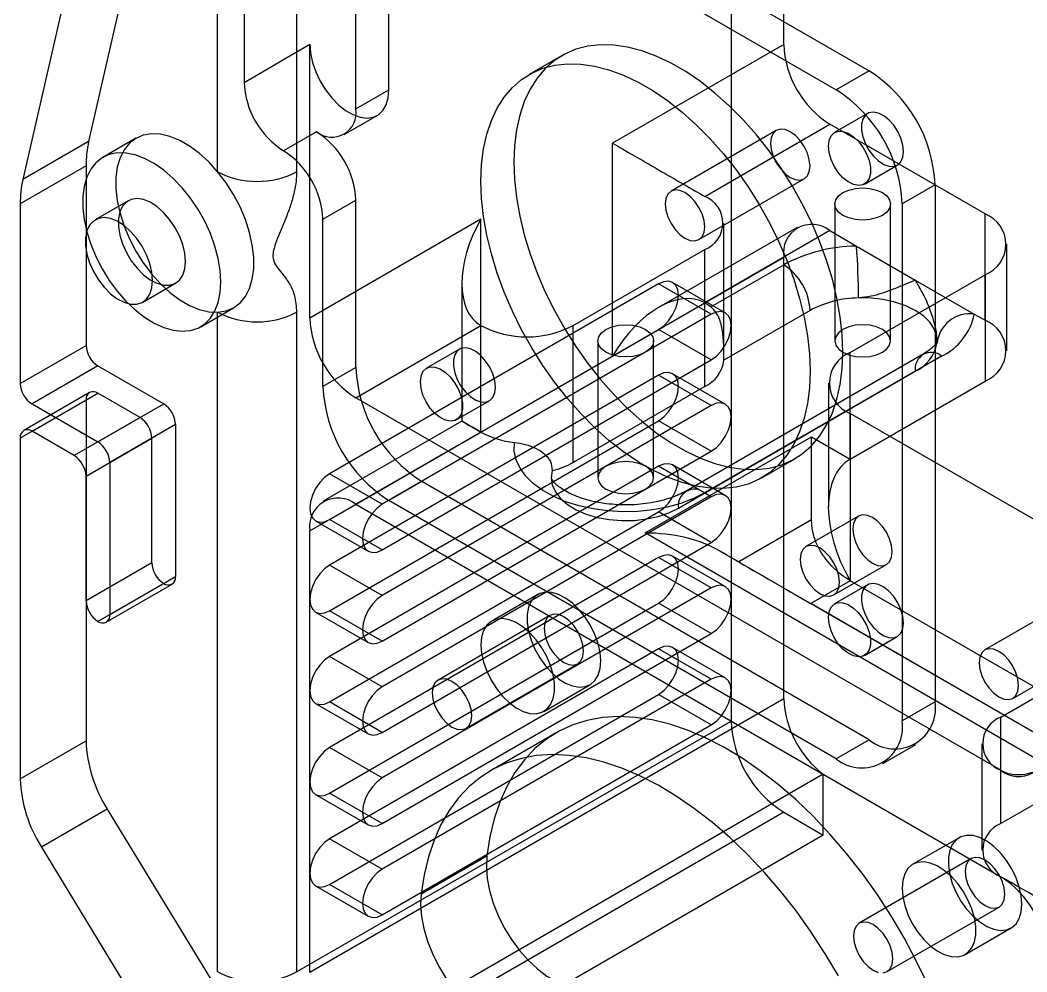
# Model space of a CAD drawing. Header units: millimetres. Extents: x -67 to 338, y -112 to 327.
# Drawn here: x -66.8 to -12.8, y -79.3 to -28.1 of the extents above; entities that cross this region are included whole.
import ezdxf

# ---------------------------------------------------------------- set-up
doc = ezdxf.new("R2010")
doc.units = ezdxf.units.MM

msp = doc.modelspace()

# ---------------------------------------------------------------- linework, layer by layer
at = {"color": 7, "linetype": 'Continuous', "lineweight": 25}
for p, q in [((-28.647, 16.283), (-28.647, -65.78)), ((-25.819, -29.443), (-25.819, 11.792)), ((-51.982, 2.812), (-51.982, -36.287)), ((-58.277, 0.027), (-66.692, -36.702)), ((-56.225, -4.405), (-63.157, -34.661)), ((-56.225, -36.287), (-56.225, -4.405)), ((-45.264, -16.988), (-21.223, -30.867)), ((-47.032, -18.008), (-22.991, -31.887)), ((-54.81, -23.317), (-54.81, -31.482)), ((-47.032, -31.89), (-47.032, -23.725)), ((-48.8, -32.911), (-48.8, -24.745)), ((-54.81, -31.482), (-51.275, -29.441)), ((-51.275, -44.139), (-51.275, -29.441)), ((-25.819, -29.443), (-35.011, -34.75)), ((-37.725, -30.045), (-39.493, -31.066)), ((-21.223, -30.867), (-22.991, -31.887)), ((-48.8, -32.911), (-47.032, -31.89)), ((-49.421, -34.284), (-47.654, -33.264)), ((-21.316, -33.156), (-23.083, -34.176)), ((-26.215, -34.064), (-31.872, -37.33)), ((-30.062, -37.608), (-23.344, -33.73)), ((-15, -38.547), (-23.344, -33.73)), ((-60.617, -34.489), (-62.385, -35.51)), ((-50.921, -34.136), (-52.689, -35.156)), ((-63.157, -34.661), (-66.692, -36.702)), ((-35.011, -46.182), (-35.011, -34.75)), ((-63.296, -35.974), (-66.831, -38.015)), ((-63.296, -35.974), (-63.296, -45.61)), ((-21.483, -36.948), (-19.716, -35.927)), ((-30.372, -39.928), (-24.715, -36.662)), ((-17.687, -36.99), (-19.455, -38.011)), ((-17.687, -36.99), (-17.687, -64.753)), ((-61.035, -37.848), (-62.803, -38.868)), ((-50.568, -38.83), (-48.8, -37.81)), ((-48.8, -46.792), (-48.8, -37.81)), ((-66.831, -38.015), (-66.831, -47.651)), ((-23.076, -38.016), (-23.076, -45.365)), ((-20.076, -45.365), (-20.076, -38.016)), ((-19.455, -38.011), (-19.455, -65.773)), ((-42.082, -38.832), (-51.275, -44.139)), ((-50.568, -47.812), (-50.568, -38.83)), ((-42.082, -50.264), (-42.082, -38.832)), ((-15, -44.262), (-15, -38.547)), ((-25.094, -39.272), (-32.536, -43.569)), ((-23.344, -39.446), (-30.062, -43.324)), ((-29.036, -46.238), (-29.036, -39.037)), ((-23.344, -39.446), (-21.91, -40.273)), ((-37.133, -44.547), (-30.062, -40.465)), ((-30.062, -47.814), (-30.062, -40.465)), ((-21.91, -40.273), (-18.748, -42.099)), ((-13.829, -45.895), (-13.829, -40.18)), ((-35.011, -46.182), (-25.819, -40.875)), ((-25.819, -64.584), (-25.819, -40.875)), ((-29.733, -43.542), (-25.819, -41.283)), ((-22.248, -45.996), (-15, -41.812)), ((-18.748, -42.099), (-15.586, -43.925)), ((-15, -41.812), (-15, -47.528)), ((-60.253, -43.285), (-58.485, -42.265)), ((-32.536, -42.304), (-50.214, -52.509)), ((-43.108, -42.282), (-43.108, -49.671)), ((-29.708, -43.937), (-32.536, -42.304)), ((-28.958, -43.862), (-31.787, -42.229)), ((-57.135, -44.603), (-55.368, -43.583)), ((-24.405, -43.732), (-29.037, -46.406)), ((-56.225, -79.25), (-56.225, -43.826)), ((-51.982, -43.826), (-51.982, -79.25)), ((-29.708, -43.937), (-47.386, -54.142)), ((-15.586, -43.925), (-15, -44.262)), ((-50.214, -54.958), (-32.536, -44.753)), ((-48.8, -48.425), (-42.082, -44.547)), ((-37.133, -51.896), (-37.133, -44.547)), ((-29.708, -46.386), (-32.536, -44.753)), ((-35.804, -45.364), (-35.804, -52.713)), ((-32.804, -52.713), (-32.804, -45.364)), ((-66.831, -47.651), (-63.296, -45.61)), ((-43.236, -45.814), (-45.004, -46.835)), ((-47.386, -56.591), (-29.708, -46.386)), ((-18.334, -46.082), (-31.062, -53.43)), ((-17.334, -46.181), (-30.062, -53.529)), ((-22.248, -51.712), (-22.248, -45.996)), ((-62.659, -46.712), (-66.195, -48.753)), ((-62.659, -46.712), (-59.124, -48.753)), ((-48.8, -46.792), (-50.568, -47.812)), ((-31.476, -54.345), (-18.748, -46.998)), ((-32.536, -47.203), (-50.214, -57.408)), ((-29.708, -48.836), (-32.536, -47.203)), ((-28.958, -48.762), (-31.787, -47.129)), ((-22.248, -51.712), (-15, -47.528)), ((-30.062, -47.814), (-37.133, -51.896)), ((-23.42, -47.629), (-23.42, -54.302)), ((-63.296, -48.549), (-66.831, -50.59)), ((-63.109, -48.137), (-66.645, -50.178)), ((-66.195, -50.223), (-62.659, -48.182)), ((-63.296, -48.549), (-63.296, -66.848)), ((-60.396, -49.488), (-62.659, -48.182)), ((-14.152, -68.427), (-48.8, -48.425)), ((-43.404, -49.606), (-41.636, -48.586)), ((-66.195, -48.753), (-62.659, -50.794)), ((-62.659, -50.794), (-59.124, -48.753)), ((-29.708, -48.836), (-47.386, -59.041)), ((-60.396, -49.488), (-63.932, -51.529)), ((-43.108, -49.671), (-50.55, -53.968)), ((-50.214, -59.858), (-32.536, -49.653)), ((-29.708, -51.285), (-32.536, -49.653)), ((-10.227, -56.202), (-22.248, -49.262)), ((-22.248, -49.262), (-22.248, -58.244)), ((-63.932, -51.529), (-66.195, -50.223)), ((-58.487, -49.855), (-62.023, -51.896)), ((-58.487, -49.855), (-58.487, -58.021)), ((-51.275, -55.57), (-42.082, -50.264)), ((-42.082, -50.263), (-48.8, -54.141)), ((-66.831, -50.59), (-66.831, -68.889)), ((-63.296, -52.631), (-59.76, -50.59)), ((-59.76, -57.286), (-59.76, -50.59)), ((-33.268, -55.683), (-24.319, -50.517)), ((-24.319, -50.517), (-22.248, -51.712)), ((-24.319, -54.978), (-24.319, -50.517)), ((-47.386, -61.491), (-29.708, -51.285)), ((-62.023, -51.896), (-62.023, -60.062)), ((-26.994, -52.717), (-25.226, -51.696)), ((-32.536, -52.102), (-50.214, -62.307)), ((-29.708, -53.735), (-32.536, -52.102)), ((-28.958, -53.661), (-31.787, -52.028)), ((-63.296, -59.327), (-63.296, -52.631)), ((-47.386, -54.142), (-50.214, -52.509)), ((-45.264, -52.916), (-47.032, -53.936)), ((-21.223, -66.794), (-45.264, -52.916)), ((-29.708, -53.735), (-47.386, -63.94)), ((-22.991, -67.815), (-47.032, -53.936)), ((-50.214, -64.757), (-32.536, -54.552)), ((-48.8, -54.141), (-14.152, -74.143)), ((-29.708, -56.185), (-32.536, -54.552)), ((-50.964, -55.033), (-48.136, -56.666)), ((-47.386, -56.591), (-50.214, -54.958)), ((-24.319, -54.978), (-28.233, -57.238)), ((-21.796, -54.781), (-24.624, -56.414)), ((-51.275, -79.279), (-51.275, -55.57)), ((-11.45, -68.279), (-33.268, -55.683)), ((-47.386, -66.39), (-29.708, -56.185)), ((-29.268, -56.64), (-11.45, -66.927)), ((-59.76, -57.286), (-63.296, -59.327)), ((-32.536, -57.001), (-50.214, -67.207)), ((-29.708, -58.634), (-32.536, -57.001)), ((-28.958, -58.56), (-31.787, -56.927)), ((-47.386, -59.041), (-50.214, -57.408)), ((-23.124, -59.012), (-20.296, -57.379)), ((-59.124, -58.388), (-62.659, -60.429)), ((-62.023, -60.062), (-58.487, -58.021)), ((-22.248, -58.244), (-24.369, -59.469)), ((-10.227, -65.183), (-22.248, -58.244)), ((-62.209, -60.474), (-58.674, -58.433)), ((-29.708, -58.634), (-47.386, -68.839)), ((-21.316, -58.468), (-23.083, -59.489)), ((-50.214, -69.656), (-32.536, -59.451)), ((-39.028, -58.983), (-41.502, -60.411)), ((-29.708, -61.084), (-32.536, -59.451)), ((-12.349, -66.408), (-24.369, -59.469)), ((-50.964, -59.932), (-48.136, -61.565)), ((-47.386, -61.491), (-50.214, -59.858)), ((-38.378, -60.109), (-44.388, -63.578)), ((-12.179, -60.333), (-15.008, -61.965)), ((-47.386, -71.289), (-29.708, -61.084)), ((-21.483, -62.26), (-19.716, -61.24)), ((-14.152, -65.57), (-7.081, -61.488)), ((-32.536, -61.901), (-50.214, -72.106)), ((-29.708, -63.534), (-32.536, -61.901)), ((-28.958, -63.459), (-31.787, -61.826)), ((-47.386, -63.94), (-50.214, -62.307)), ((-42.888, -66.176), (-36.878, -62.707)), ((-13.508, -64.564), (-10.679, -62.931)), ((-29.708, -63.534), (-47.386, -73.739)), ((-50.214, -74.555), (-32.536, -64.35)), ((-38.703, -65.261), (-36.228, -63.833)), ((-29.708, -65.983), (-32.536, -64.35)), ((-25.819, -64.584), (-51.275, -79.279)), ((-50.964, -64.831), (-48.136, -66.464)), ((-47.386, -66.39), (-50.214, -64.757)), ((-17.687, -64.753), (-19.455, -65.773)), ((-51.982, -79.25), (-28.647, -65.78)), ((-14.152, -71.286), (-14.152, -65.57)), ((-47.386, -76.188), (-29.708, -65.983)), ((-38.038, -66.41), (-41.574, -68.451)), ((-66.831, -68.889), (-63.296, -66.848)), ((-21.223, -66.794), (-22.991, -67.815)), ((-20.491, -68.063), (-18.723, -67.042)), ((-15.177, -66.999), (-15.177, -72.714)), ((-47.386, -68.839), (-50.214, -67.207)), ((-7.081, -67.204), (-14.152, -71.286)), ((-23.698, -68.637), (-49.153, -83.332)), ((-23.698, -71.903), (-23.698, -68.637)), ((-50.964, -69.73), (-48.136, -71.363)), ((-47.386, -71.289), (-50.214, -69.656)), ((-62.158, -70.505), (-65.694, -72.546)), ((-62.158, -70.505), (-56.131, -80.409)), ((-25.819, -70.679), (-49.153, -84.149)), ((-25.819, -70.679), (-23.698, -71.903)), ((-23.698, -71.903), (-49.153, -86.599)), ((-47.386, -73.739), (-50.214, -72.106)), ((-16.4, -72.045), (-18.875, -73.474)), ((-65.694, -72.546), (-58.655, -84.113)), ((-45.3, -75.064), (-41.764, -73.023)), ((-15.75, -73.171), (-21.761, -76.641)), ((-50.964, -74.63), (-48.136, -76.262)), ((-47.386, -76.188), (-50.214, -74.555)), ((-20.261, -79.239), (-14.25, -75.769)), ((-16.075, -78.324), (-13.6, -76.895))]:
    msp.add_line(p, q, dxfattribs=at)
at = {"color": 7, "linetype": 'Continuous', "lineweight": 25, "flags": 128}
for points in [[(-51.275, -29.441), (-51.239, -29.912), (-51.132, -30.409), (-50.957, -30.914), (-50.721, -31.411), (-50.432, -31.882), (-50.099, -32.312), (-49.734, -32.686), (-49.349, -32.992), (-48.958, -33.218), (-48.573, -33.357), (-48.208, -33.404), (-47.875, -33.358), (-47.586, -33.221), (-47.35, -32.996), (-47.175, -32.692), (-47.068, -32.319), (-47.032, -31.89)], [(-22.637, -45.973), (-22.673, -45.038), (-22.779, -44.069), (-22.956, -43.074), (-23.201, -42.061), (-23.512, -41.039), (-23.888, -40.016), (-24.325, -38.999), (-24.82, -37.998), (-25.368, -37.019), (-25.965, -36.072), (-26.607, -35.163), (-27.287, -34.301), (-28.002, -33.491), (-28.744, -32.74), (-29.509, -32.055), (-30.289, -31.441), (-31.079, -30.903), (-31.872, -30.445), (-32.662, -30.071), (-33.443, -29.784), (-34.207, -29.587), (-34.95, -29.48), (-35.664, -29.465), (-36.345, -29.541), (-36.987, -29.709), (-37.584, -29.967), (-38.132, -30.313), (-38.627, -30.743), (-39.064, -31.255), (-39.439, -31.845), (-39.751, -32.507), (-39.996, -33.237), (-40.173, -34.028), (-40.279, -34.874), (-40.315, -35.768), (-40.279, -36.704), (-40.173, -37.673), (-39.996, -38.667), (-39.751, -39.68), (-39.439, -40.702), (-39.064, -41.725), (-38.627, -42.742), (-38.132, -43.743), (-37.584, -44.722), (-36.987, -45.669), (-36.345, -46.578), (-35.664, -47.441), (-34.95, -48.251), (-34.207, -49.001), (-33.443, -49.686), (-32.662, -50.3), (-31.872, -50.838), (-31.079, -51.296), (-30.289, -51.67), (-29.509, -51.957), (-28.744, -52.155), (-28.002, -52.261), (-27.287, -52.277), (-26.607, -52.2), (-25.965, -52.032), (-25.368, -51.774), (-24.82, -51.429), (-24.325, -50.998), (-23.888, -50.486), (-23.512, -49.896), (-23.201, -49.234), (-22.956, -48.505), (-22.779, -47.714), (-22.673, -46.868), (-22.637, -45.973)], [(-42.082, -36.789), (-42.047, -35.894), (-41.94, -35.048), (-41.764, -34.257), (-41.519, -33.528), (-41.207, -32.865), (-40.831, -32.276), (-40.394, -31.764), (-39.9, -31.333), (-39.352, -30.988), (-38.755, -30.73), (-38.113, -30.562), (-37.432, -30.485), (-36.717, -30.5), (-35.975, -30.607), (-35.21, -30.805), (-34.43, -31.092), (-33.64, -31.466), (-32.847, -31.924), (-32.057, -32.462), (-31.277, -33.076), (-30.512, -33.761), (-29.77, -34.511), (-29.055, -35.321), (-28.374, -36.184), (-27.733, -37.093), (-27.135, -38.04), (-26.587, -39.018), (-26.093, -40.02), (-25.656, -41.036), (-25.28, -42.06), (-24.968, -43.082), (-24.723, -44.094), (-24.547, -45.089), (-24.44, -46.058), (-24.405, -46.994), (-24.44, -47.888), (-24.547, -48.734), (-24.723, -49.525), (-24.968, -50.255), (-25.28, -50.917), (-25.656, -51.506), (-26.093, -52.019), (-26.587, -52.449), (-27.135, -52.795), (-27.733, -53.052), (-28.374, -53.22), (-29.055, -53.297), (-29.77, -53.282), (-30.512, -53.175), (-31.277, -52.977), (-32.057, -52.69), (-32.847, -52.317), (-33.64, -51.859), (-34.43, -51.321), (-35.21, -50.707), (-35.975, -50.022), (-36.717, -49.271), (-37.432, -48.461), (-38.113, -47.598), (-38.755, -46.69), (-39.352, -45.742), (-39.9, -44.764), (-40.394, -43.762), (-40.831, -42.746), (-41.207, -41.722), (-41.519, -40.7), (-41.764, -39.688), (-41.94, -38.693), (-42.047, -37.724), (-42.082, -36.789)], [(-19.384, -35.195), (-19.42, -34.849), (-19.524, -34.484), (-19.691, -34.123), (-19.909, -33.788), (-20.166, -33.501), (-20.445, -33.279), (-20.728, -33.136), (-20.997, -33.081), (-21.237, -33.118), (-21.431, -33.245), (-21.568, -33.453), (-21.638, -33.73), (-21.638, -34.057), (-21.568, -34.415), (-21.431, -34.781), (-21.237, -35.132), (-20.997, -35.445), (-20.728, -35.702), (-20.445, -35.886), (-20.166, -35.986), (-19.909, -35.994), (-19.691, -35.912), (-19.524, -35.743), (-19.42, -35.499), (-19.384, -35.195)], [(-24.405, -35.975), (-24.441, -35.638), (-24.547, -35.281), (-24.715, -34.93), (-24.935, -34.609), (-25.191, -34.339), (-25.465, -34.138), (-25.74, -34.022), (-25.996, -33.996), (-26.215, -34.064), (-26.384, -34.221), (-26.49, -34.455), (-26.526, -34.751), (-26.49, -35.089), (-26.384, -35.445), (-26.215, -35.796), (-25.996, -36.118), (-25.74, -36.388), (-25.465, -36.588), (-25.191, -36.705), (-24.935, -36.73), (-24.715, -36.662), (-24.547, -36.506), (-24.441, -36.272), (-24.405, -35.975)], [(-56.225, -36.287), (-56.706, -35.757), (-57.214, -35.294), (-57.738, -34.906), (-58.266, -34.602), (-58.79, -34.389), (-59.297, -34.269), (-59.777, -34.247), (-60.222, -34.321), (-60.621, -34.491), (-60.967, -34.754), (-61.252, -35.103), (-61.471, -35.532), (-61.62, -36.032), (-61.695, -36.593), (-61.695, -37.204), (-61.62, -37.851), (-61.471, -38.523), (-61.252, -39.205), (-60.967, -39.884), (-60.621, -40.546), (-60.222, -41.177), (-59.777, -41.764), (-59.297, -42.296), (-58.79, -42.762), (-58.266, -43.153), (-57.738, -43.46), (-57.214, -43.677), (-56.706, -43.8), (-56.225, -43.826)], [(-23.415, -34.909), (-23.379, -34.604), (-23.275, -34.36), (-23.108, -34.191), (-22.89, -34.109), (-22.633, -34.118), (-22.354, -34.217), (-22.071, -34.401), (-21.802, -34.658), (-21.562, -34.972), (-21.368, -35.322), (-21.232, -35.688), (-21.161, -36.046), (-21.161, -36.374), (-21.232, -36.65), (-21.368, -36.858), (-21.562, -36.985), (-21.802, -37.022), (-22.071, -36.968), (-22.354, -36.825), (-22.633, -36.603), (-22.89, -36.315), (-23.108, -35.98), (-23.275, -35.619), (-23.379, -35.254), (-23.415, -34.909)], [(-56.048, -42.199), (-56.084, -41.582), (-56.192, -40.935), (-56.369, -40.271), (-56.612, -39.602), (-56.916, -38.943), (-57.276, -38.305), (-57.684, -37.701), (-58.133, -37.143), (-58.613, -36.642), (-59.115, -36.207), (-59.631, -35.847), (-60.148, -35.569), (-60.658, -35.378), (-61.151, -35.279), (-61.616, -35.272), (-62.046, -35.359), (-62.431, -35.537), (-62.763, -35.803), (-63.038, -36.152), (-63.249, -36.576), (-63.391, -37.069), (-63.463, -37.62), (-63.463, -38.218), (-63.391, -38.851), (-63.249, -39.509), (-63.038, -40.177), (-62.763, -40.842), (-62.431, -41.493), (-62.046, -42.115), (-61.616, -42.697), (-61.151, -43.228), (-60.658, -43.697), (-60.148, -44.096), (-59.631, -44.415), (-59.115, -44.65), (-58.613, -44.796), (-58.133, -44.849), (-57.684, -44.809), (-57.276, -44.676), (-56.916, -44.454), (-56.612, -44.146), (-56.369, -43.758), (-56.192, -43.298), (-56.084, -42.775), (-56.048, -42.199)], [(-56.225, -43.826), (-55.777, -43.755), (-55.374, -43.586), (-55.025, -43.325), (-54.737, -42.976), (-54.516, -42.546), (-54.365, -42.044), (-54.29, -41.48), (-54.29, -40.867), (-54.365, -40.216), (-54.516, -39.54), (-54.737, -38.855), (-55.025, -38.173), (-55.374, -37.508), (-55.777, -36.875), (-56.225, -36.287)], [(-30.062, -39.241), (-30.098, -38.903), (-30.204, -38.547), (-30.372, -38.196), (-30.592, -37.874), (-30.848, -37.604), (-31.122, -37.404), (-31.397, -37.287), (-31.653, -37.262), (-31.872, -37.33), (-32.041, -37.486), (-32.147, -37.72), (-32.183, -38.017), (-32.147, -38.354), (-32.041, -38.711), (-31.872, -39.062), (-31.653, -39.383), (-31.397, -39.653), (-31.122, -39.854), (-30.848, -39.97), (-30.592, -39.996), (-30.372, -39.928), (-30.204, -39.771), (-30.098, -39.537), (-30.062, -39.241)], [(-20.516, -37.404), (-20.277, -37.583), (-20.127, -37.792), (-20.076, -38.016), (-20.127, -38.24), (-20.277, -38.449), (-20.516, -38.628), (-20.826, -38.766), (-21.188, -38.852), (-21.576, -38.882), (-21.965, -38.852), (-22.326, -38.766), (-22.637, -38.628), (-22.875, -38.449), (-23.025, -38.24), (-23.076, -38.016), (-23.025, -37.792), (-22.875, -37.583), (-22.637, -37.404), (-22.326, -37.266), (-21.965, -37.18), (-21.576, -37.15), (-21.188, -37.18), (-20.826, -37.266), (-20.516, -37.404)], [(-57.957, -41.097), (-57.994, -40.657), (-58.103, -40.192), (-58.28, -39.721), (-58.518, -39.264), (-58.806, -38.84), (-59.134, -38.465), (-59.487, -38.156), (-59.851, -37.924), (-60.212, -37.78), (-60.554, -37.729), (-60.864, -37.773), (-61.128, -37.91), (-61.337, -38.136), (-61.481, -38.44), (-61.554, -38.81), (-61.554, -39.231), (-61.481, -39.687), (-61.337, -40.157), (-61.128, -40.623), (-60.864, -41.066), (-60.554, -41.467), (-60.212, -41.811), (-59.851, -42.083), (-59.487, -42.272), (-59.134, -42.37), (-58.806, -42.374), (-58.518, -42.283), (-58.28, -42.1), (-58.103, -41.834), (-57.994, -41.495), (-57.957, -41.097)], [(-59.725, -42.118), (-59.762, -41.677), (-59.871, -41.212), (-60.048, -40.742), (-60.286, -40.285), (-60.574, -39.86), (-60.902, -39.486), (-61.255, -39.176), (-61.619, -38.945), (-61.98, -38.8), (-62.322, -38.749), (-62.632, -38.793), (-62.896, -38.931), (-63.104, -39.156), (-63.248, -39.46), (-63.322, -39.831), (-63.322, -40.252), (-63.248, -40.707), (-63.104, -41.177), (-62.896, -41.643), (-62.632, -42.086), (-62.322, -42.488), (-61.98, -42.832), (-61.619, -43.104), (-61.255, -43.293), (-60.902, -43.391), (-60.574, -43.395), (-60.286, -43.303), (-60.048, -43.121), (-59.871, -42.855), (-59.762, -42.516), (-59.725, -42.118)], [(-32.536, -44.753), (-32.262, -44.553), (-32.006, -44.283), (-31.786, -43.962), (-31.618, -43.611), (-31.512, -43.254), (-31.476, -42.916), (-31.512, -42.62), (-31.618, -42.386), (-31.786, -42.229), (-32.006, -42.162), (-32.262, -42.187), (-32.536, -42.304)], [(-17.583, -45.493), (-17.602, -45.106), (-17.733, -44.725), (-17.973, -44.363), (-18.314, -44.029), (-18.748, -43.732), (-19.261, -43.482), (-19.84, -43.285), (-20.468, -43.146), (-21.127, -43.07), (-21.799, -43.059)], [(-29.708, -46.386), (-29.434, -46.186), (-29.178, -45.916), (-28.958, -45.594), (-28.789, -45.243), (-28.684, -44.887), (-28.647, -44.549), (-28.684, -44.253), (-28.789, -44.019), (-28.958, -43.862), (-29.178, -43.794), (-29.434, -43.82), (-29.708, -43.937)], [(-33.244, -44.751), (-33.005, -44.931), (-32.855, -45.14), (-32.804, -45.364), (-32.855, -45.588), (-33.005, -45.797), (-33.244, -45.976), (-33.554, -46.114), (-33.916, -46.2), (-34.304, -46.23), (-34.692, -46.2), (-35.054, -46.114), (-35.365, -45.976), (-35.603, -45.797), (-35.753, -45.588), (-35.804, -45.364), (-35.753, -45.14), (-35.603, -44.931), (-35.365, -44.751), (-35.054, -44.614), (-34.692, -44.527), (-34.304, -44.498), (-33.916, -44.527), (-33.554, -44.614), (-33.244, -44.751)], [(-22.637, -45.977), (-22.326, -46.115), (-21.965, -46.201), (-21.576, -46.231), (-21.188, -46.201), (-20.826, -46.115), (-20.516, -45.977), (-20.277, -45.798), (-20.127, -45.589), (-20.076, -45.365), (-20.127, -45.141), (-20.277, -44.932), (-20.516, -44.753), (-20.826, -44.615), (-21.188, -44.528), (-21.576, -44.499), (-21.965, -44.528), (-22.326, -44.615), (-22.637, -44.753), (-22.875, -44.932), (-23.025, -45.141), (-23.076, -45.365), (-23.025, -45.589), (-22.875, -45.798), (-22.637, -45.977)], [(-41.305, -47.853), (-41.34, -47.508), (-41.445, -47.143), (-41.611, -46.782), (-41.83, -46.447), (-42.086, -46.159), (-42.365, -45.937), (-42.648, -45.794), (-42.918, -45.74), (-43.157, -45.777), (-43.351, -45.904), (-43.488, -46.112), (-43.558, -46.388), (-43.558, -46.716), (-43.488, -47.074), (-43.351, -47.439), (-43.157, -47.79), (-42.918, -48.104), (-42.648, -48.361), (-42.365, -48.545), (-42.086, -48.644), (-41.83, -48.653), (-41.611, -48.57), (-41.445, -48.402), (-41.34, -48.157), (-41.305, -47.853)], [(-45.335, -47.567), (-45.3, -47.263), (-45.195, -47.019), (-45.028, -46.85), (-44.81, -46.767), (-44.553, -46.776), (-44.275, -46.875), (-43.992, -47.059), (-43.722, -47.316), (-43.483, -47.63), (-43.288, -47.981), (-43.152, -48.347), (-43.081, -48.705), (-43.081, -49.032), (-43.152, -49.309), (-43.288, -49.517), (-43.483, -49.643), (-43.722, -49.681), (-43.992, -49.626), (-44.275, -49.483), (-44.553, -49.261), (-44.81, -48.973), (-45.028, -48.639), (-45.195, -48.277), (-45.3, -47.913), (-45.335, -47.567)], [(-32.536, -49.653), (-32.262, -49.452), (-32.006, -49.182), (-31.786, -48.861), (-31.618, -48.51), (-31.512, -48.153), (-31.476, -47.815), (-31.512, -47.519), (-31.618, -47.285), (-31.786, -47.129), (-32.006, -47.061), (-32.262, -47.086), (-32.536, -47.203)], [(-29.708, -51.285), (-29.434, -51.085), (-29.178, -50.815), (-28.958, -50.494), (-28.789, -50.143), (-28.684, -49.786), (-28.647, -49.448), (-28.684, -49.152), (-28.789, -48.918), (-28.958, -48.762), (-29.178, -48.694), (-29.434, -48.719), (-29.708, -48.836)], [(-30.062, -53.529), (-30.672, -53.836), (-31.348, -54.094), (-32.079, -54.296), (-32.849, -54.44), (-33.647, -54.522), (-34.456, -54.542), (-35.263, -54.499), (-36.052, -54.393), (-36.809, -54.227), (-37.521, -54.003), (-38.174, -53.727), (-38.756, -53.402), (-39.258, -53.034), (-39.669, -52.631), (-39.982, -52.2), (-40.191, -51.748), (-40.294, -51.284), (-40.287, -50.816)], [(-35.365, -53.325), (-35.054, -53.463), (-34.692, -53.549), (-34.304, -53.579), (-33.916, -53.549), (-33.554, -53.463), (-33.244, -53.325), (-33.005, -53.146), (-32.855, -52.937), (-32.804, -52.713), (-32.855, -52.488), (-33.005, -52.28), (-33.244, -52.1), (-33.554, -51.963), (-33.916, -51.876), (-34.304, -51.847), (-34.692, -51.876), (-35.054, -51.963), (-35.365, -52.1), (-35.603, -52.28), (-35.753, -52.488), (-35.804, -52.713), (-35.753, -52.937), (-35.603, -53.146), (-35.365, -53.325)], [(-38.249, -52.33), (-38.304, -52.716), (-38.247, -53.103), (-38.078, -53.478), (-37.803, -53.832), (-37.429, -54.154), (-36.967, -54.436), (-36.429, -54.669), (-35.832, -54.847), (-35.192, -54.964), (-34.526, -55.018), (-33.855, -55.007), (-33.196, -54.931), (-32.568, -54.793), (-31.989, -54.596), (-31.476, -54.345)], [(-32.536, -54.552), (-32.262, -54.352), (-32.006, -54.082), (-31.786, -53.76), (-31.618, -53.409), (-31.512, -53.053), (-31.476, -52.715), (-31.512, -52.419), (-31.618, -52.184), (-31.786, -52.028), (-32.006, -51.96), (-32.262, -51.985), (-32.536, -52.102)], [(-50.214, -52.509), (-50.489, -52.709), (-50.744, -52.979), (-50.964, -53.301), (-51.133, -53.651), (-51.239, -54.008), (-51.275, -54.346), (-51.239, -54.642), (-51.133, -54.876), (-50.964, -55.033), (-50.744, -55.1), (-50.489, -55.075), (-50.214, -54.958)], [(-29.708, -56.185), (-29.434, -55.984), (-29.178, -55.714), (-28.958, -55.393), (-28.789, -55.042), (-28.684, -54.685), (-28.647, -54.348), (-28.684, -54.051), (-28.789, -53.817), (-28.958, -53.661), (-29.178, -53.593), (-29.434, -53.618), (-29.708, -53.735)], [(-47.386, -54.142), (-47.66, -54.342), (-47.916, -54.612), (-48.136, -54.933), (-48.304, -55.284), (-48.41, -55.641), (-48.446, -55.979), (-48.41, -56.275), (-48.304, -56.509), (-48.136, -56.665), (-47.916, -56.733), (-47.66, -56.708), (-47.386, -56.591)], [(-19.985, -56.692), (-20.021, -56.355), (-20.127, -55.998), (-20.296, -55.647), (-20.516, -55.326), (-20.771, -55.055), (-21.046, -54.855), (-21.321, -54.739), (-21.576, -54.713), (-21.796, -54.781), (-21.965, -54.937), (-22.071, -55.172), (-22.107, -55.468), (-22.071, -55.806), (-21.965, -56.162), (-21.796, -56.513), (-21.576, -56.835), (-21.321, -57.105), (-21.046, -57.305), (-20.771, -57.422), (-20.516, -57.447), (-20.296, -57.379), (-20.127, -57.223), (-20.021, -56.989), (-19.985, -56.692)], [(-22.814, -58.325), (-22.85, -57.987), (-22.956, -57.631), (-23.124, -57.28), (-23.344, -56.958), (-23.6, -56.688), (-23.874, -56.488), (-24.149, -56.371), (-24.405, -56.346), (-24.624, -56.414), (-24.793, -56.57), (-24.899, -56.804), (-24.935, -57.101), (-24.899, -57.438), (-24.793, -57.795), (-24.624, -58.146), (-24.405, -58.467), (-24.149, -58.737), (-23.874, -58.938), (-23.6, -59.054), (-23.344, -59.08), (-23.124, -59.012), (-22.956, -58.856), (-22.85, -58.621), (-22.814, -58.325)], [(-32.536, -59.451), (-32.262, -59.251), (-32.006, -58.981), (-31.786, -58.659), (-31.618, -58.308), (-31.512, -57.952), (-31.476, -57.614), (-31.512, -57.318), (-31.618, -57.084), (-31.786, -56.927), (-32.006, -56.859), (-32.262, -56.885), (-32.536, -57.001)], [(-50.214, -57.408), (-50.489, -57.608), (-50.744, -57.878), (-50.964, -58.2), (-51.133, -58.551), (-51.239, -58.907), (-51.275, -59.245), (-51.239, -59.541), (-51.133, -59.776), (-50.964, -59.932), (-50.744, -60), (-50.489, -59.974), (-50.214, -59.858)], [(-19.384, -60.507), (-19.42, -60.162), (-19.524, -59.797), (-19.691, -59.436), (-19.909, -59.101), (-20.166, -58.813), (-20.445, -58.591), (-20.728, -58.448), (-20.997, -58.394), (-21.237, -58.431), (-21.431, -58.558), (-21.568, -58.766), (-21.638, -59.042), (-21.638, -59.37), (-21.568, -59.728), (-21.431, -60.094), (-21.237, -60.444), (-20.997, -60.758), (-20.728, -61.015), (-20.445, -61.199), (-20.166, -61.299), (-19.909, -61.307), (-19.691, -61.225), (-19.524, -61.056), (-19.42, -60.812), (-19.384, -60.507)], [(-35.648, -62.551), (-35.684, -62.097), (-35.79, -61.619), (-35.962, -61.133), (-36.195, -60.657), (-36.479, -60.208), (-36.805, -59.803), (-37.161, -59.455), (-37.533, -59.178), (-37.909, -58.982), (-38.275, -58.873), (-38.618, -58.856), (-38.924, -58.931), (-39.184, -59.096), (-39.387, -59.344), (-39.527, -59.667), (-39.599, -60.053), (-39.599, -60.487), (-39.527, -60.955), (-39.387, -61.439), (-39.184, -61.923), (-38.924, -62.387), (-38.618, -62.816), (-38.275, -63.194), (-37.909, -63.508), (-37.533, -63.746), (-37.161, -63.899), (-36.805, -63.962), (-36.479, -63.933), (-36.195, -63.813), (-35.962, -63.605), (-35.79, -63.319), (-35.684, -62.963), (-35.648, -62.551)], [(-29.708, -61.084), (-29.434, -60.884), (-29.178, -60.614), (-28.958, -60.292), (-28.789, -59.941), (-28.684, -59.585), (-28.647, -59.247), (-28.684, -58.951), (-28.789, -58.716), (-28.958, -58.56), (-29.178, -58.492), (-29.434, -58.518), (-29.708, -58.634)], [(-47.386, -59.041), (-47.66, -59.241), (-47.916, -59.511), (-48.136, -59.833), (-48.304, -60.184), (-48.41, -60.54), (-48.446, -60.878), (-48.41, -61.174), (-48.304, -61.408), (-48.136, -61.565), (-47.916, -61.633), (-47.66, -61.607), (-47.386, -61.491)], [(-23.415, -60.222), (-23.379, -59.917), (-23.275, -59.673), (-23.108, -59.504), (-22.89, -59.422), (-22.633, -59.43), (-22.354, -59.53), (-22.071, -59.714), (-21.802, -59.971), (-21.562, -60.284), (-21.368, -60.635), (-21.232, -61.001), (-21.161, -61.359), (-21.161, -61.686), (-21.232, -61.963), (-21.368, -62.171), (-21.562, -62.298), (-21.802, -62.335), (-22.071, -62.28), (-22.354, -62.138), (-22.633, -61.915), (-22.89, -61.628), (-23.108, -61.293), (-23.275, -60.932), (-23.379, -60.567), (-23.415, -60.222)], [(-42.082, -61.693), (-42.047, -62.147), (-41.941, -62.625), (-41.768, -63.111), (-41.535, -63.587), (-41.251, -64.036), (-40.925, -64.441), (-40.569, -64.789), (-40.197, -65.066), (-39.821, -65.262), (-39.455, -65.371), (-39.113, -65.388), (-38.806, -65.313), (-38.546, -65.148), (-38.343, -64.9), (-38.203, -64.577), (-38.132, -64.192), (-38.132, -63.757), (-38.203, -63.289), (-38.343, -62.805), (-38.546, -62.322), (-38.806, -61.857), (-39.113, -61.428), (-39.455, -61.05), (-39.821, -60.736), (-40.197, -60.498), (-40.569, -60.345), (-40.925, -60.282), (-41.251, -60.311), (-41.535, -60.431), (-41.768, -60.639), (-41.941, -60.926), (-42.047, -61.281), (-42.082, -61.693)], [(-36.567, -62.02), (-36.603, -61.682), (-36.709, -61.326), (-36.878, -60.975), (-37.097, -60.653), (-37.353, -60.383), (-37.628, -60.183), (-37.902, -60.066), (-38.158, -60.041), (-38.378, -60.109), (-38.546, -60.265), (-38.652, -60.499), (-38.688, -60.795), (-38.652, -61.133), (-38.546, -61.49), (-38.378, -61.841), (-38.158, -62.162), (-37.902, -62.432), (-37.628, -62.632), (-37.353, -62.749), (-37.097, -62.775), (-36.878, -62.707), (-36.709, -62.55), (-36.603, -62.316), (-36.567, -62.02)], [(-32.536, -64.35), (-32.262, -64.15), (-32.006, -63.88), (-31.786, -63.559), (-31.618, -63.208), (-31.512, -62.851), (-31.476, -62.513), (-31.512, -62.217), (-31.618, -61.983), (-31.786, -61.826), (-32.006, -61.759), (-32.262, -61.784), (-32.536, -61.901)], [(-13.197, -63.877), (-13.233, -63.539), (-13.339, -63.182), (-13.508, -62.831), (-13.727, -62.51), (-13.983, -62.24), (-14.258, -62.04), (-14.532, -61.923), (-14.788, -61.898), (-15.008, -61.965), (-15.176, -62.122), (-15.282, -62.356), (-15.318, -62.652), (-15.282, -62.99), (-15.176, -63.347), (-15.008, -63.698), (-14.788, -64.019), (-14.532, -64.289), (-14.258, -64.489), (-13.983, -64.606), (-13.727, -64.631), (-13.508, -64.564), (-13.339, -64.407), (-13.233, -64.173), (-13.197, -63.877)], [(-50.214, -62.307), (-50.489, -62.508), (-50.744, -62.778), (-50.964, -63.099), (-51.133, -63.45), (-51.239, -63.807), (-51.275, -64.144), (-51.239, -64.441), (-51.133, -64.675), (-50.964, -64.831), (-50.744, -64.899), (-50.489, -64.874), (-50.214, -64.757)], [(-42.577, -65.49), (-42.614, -65.152), (-42.72, -64.795), (-42.888, -64.444), (-43.108, -64.123), (-43.364, -63.853), (-43.638, -63.653), (-43.913, -63.536), (-44.168, -63.511), (-44.388, -63.578), (-44.557, -63.735), (-44.663, -63.969), (-44.699, -64.265), (-44.663, -64.603), (-44.557, -64.96), (-44.388, -65.311), (-44.168, -65.632), (-43.913, -65.902), (-43.638, -66.102), (-43.364, -66.219), (-43.108, -66.244), (-42.888, -66.176), (-42.72, -66.02), (-42.614, -65.786), (-42.577, -65.49)], [(-29.708, -65.983), (-29.434, -65.783), (-29.178, -65.513), (-28.958, -65.191), (-28.789, -64.84), (-28.684, -64.484), (-28.647, -64.146), (-28.684, -63.85), (-28.789, -63.616), (-28.958, -63.459), (-29.178, -63.391), (-29.434, -63.417), (-29.708, -63.534)], [(-47.386, -63.94), (-47.66, -64.14), (-47.916, -64.41), (-48.136, -64.732), (-48.304, -65.083), (-48.41, -65.439), (-48.446, -65.777), (-48.41, -66.073), (-48.304, -66.308), (-48.136, -66.464), (-47.916, -66.532), (-47.66, -66.506), (-47.386, -66.39)], [(-18.099, -79.896), (-18.694, -78.652), (-19.346, -77.429), (-20.051, -76.235), (-20.805, -75.075), (-21.604, -73.957), (-22.443, -72.886), (-23.318, -71.869), (-24.224, -70.911), (-25.155, -70.018), (-26.107, -69.195), (-27.074, -68.447), (-28.05, -67.777), (-29.031, -67.189), (-30.01, -66.687), (-30.983, -66.274), (-31.943, -65.951), (-32.885, -65.721), (-33.804, -65.585), (-34.696, -65.544), (-35.554, -65.598), (-36.373, -65.746), (-37.151, -65.988), (-37.881, -66.323), (-38.56, -66.748), (-39.184, -67.261), (-39.75, -67.86), (-40.254, -68.54), (-40.694, -69.299), (-41.067, -70.131), (-41.37, -71.033), (-41.603, -71.999), (-41.764, -73.023)], [(-50.214, -67.207), (-50.489, -67.407), (-50.744, -67.677), (-50.964, -67.998), (-51.133, -68.349), (-51.239, -68.706), (-51.275, -69.044), (-51.239, -69.34), (-51.133, -69.574), (-50.964, -69.73), (-50.744, -69.798), (-50.489, -69.773), (-50.214, -69.656)], [(-22.882, -79.47), (-23.587, -78.276), (-24.341, -77.116), (-25.139, -75.998), (-25.979, -74.927), (-26.854, -73.91), (-27.759, -72.952), (-28.691, -72.059), (-29.642, -71.236), (-30.609, -70.488), (-31.586, -69.818), (-32.566, -69.23), (-33.546, -68.728), (-34.518, -68.315), (-35.478, -67.992), (-36.421, -67.762), (-37.34, -67.626), (-38.231, -67.585), (-39.089, -67.639), (-39.909, -67.787), (-40.686, -68.029), (-41.417, -68.364), (-42.096, -68.789), (-42.72, -69.302), (-43.286, -69.901), (-43.79, -70.581), (-44.229, -71.34), (-44.602, -72.172), (-44.906, -73.074), (-45.139, -74.04), (-45.3, -75.064)], [(-47.386, -68.839), (-47.66, -69.04), (-47.916, -69.31), (-48.136, -69.631), (-48.304, -69.982), (-48.41, -70.339), (-48.446, -70.676), (-48.41, -70.973), (-48.304, -71.207), (-48.136, -71.363), (-47.916, -71.431), (-47.66, -71.406), (-47.386, -71.289)], [(-13.02, -75.613), (-13.056, -75.16), (-13.162, -74.682), (-13.335, -74.196), (-13.567, -73.72), (-13.852, -73.271), (-14.178, -72.865), (-14.533, -72.518), (-14.906, -72.241), (-15.282, -72.044), (-15.648, -71.936), (-15.99, -71.919), (-16.297, -71.994), (-16.557, -72.158), (-16.76, -72.407), (-16.9, -72.729), (-16.971, -73.115), (-16.971, -73.55), (-16.9, -74.018), (-16.76, -74.502), (-16.557, -74.985), (-16.297, -75.45), (-15.99, -75.879), (-15.648, -76.257), (-15.282, -76.571), (-14.906, -76.808), (-14.533, -76.962), (-14.178, -77.025), (-13.852, -76.996), (-13.567, -76.875), (-13.335, -76.668), (-13.162, -76.381), (-13.056, -76.025), (-13.02, -75.613)], [(-50.214, -72.106), (-50.489, -72.306), (-50.744, -72.576), (-50.964, -72.898), (-51.133, -73.248), (-51.239, -73.605), (-51.275, -73.943), (-51.239, -74.239), (-51.133, -74.473), (-50.964, -74.63), (-50.744, -74.697), (-50.489, -74.672), (-50.214, -74.555)], [(-41.764, -73.023), (-41.792, -73.607), (-41.744, -74.233), (-41.62, -74.888), (-41.423, -75.558), (-41.157, -76.227), (-40.829, -76.883), (-40.445, -77.51), (-40.014, -78.095), (-39.545, -78.625), (-39.048, -79.089), (-38.534, -79.477), (-38.013, -79.78), (-37.499, -79.992), (-37, -80.108), (-36.529, -80.125), (-36.095, -80.044), (-35.708, -79.867)], [(-19.455, -74.756), (-19.419, -75.209), (-19.313, -75.688), (-19.141, -76.173), (-18.908, -76.649), (-18.624, -77.098), (-18.298, -77.504), (-17.942, -77.851), (-17.569, -78.128), (-17.193, -78.325), (-16.828, -78.433), (-16.485, -78.45), (-16.179, -78.375), (-15.919, -78.211), (-15.715, -77.962), (-15.575, -77.64), (-15.504, -77.254), (-15.504, -76.819), (-15.575, -76.351), (-15.715, -75.867), (-15.919, -75.384), (-16.179, -74.92), (-16.485, -74.49), (-16.828, -74.112), (-17.193, -73.799), (-17.569, -73.561), (-17.942, -73.408), (-18.298, -73.344), (-18.624, -73.374), (-18.908, -73.494), (-19.141, -73.701), (-19.313, -73.988), (-19.419, -74.344), (-19.455, -74.756)], [(-13.94, -75.083), (-13.976, -74.745), (-14.082, -74.388), (-14.25, -74.037), (-14.47, -73.716), (-14.726, -73.446), (-15, -73.245), (-15.275, -73.129), (-15.531, -73.103), (-15.75, -73.171), (-15.919, -73.328), (-16.025, -73.562), (-16.061, -73.858), (-16.025, -74.196), (-15.919, -74.552), (-15.75, -74.903), (-15.531, -75.225), (-15.275, -75.495), (-15, -75.695), (-14.726, -75.812), (-14.47, -75.837), (-14.25, -75.769), (-14.082, -75.613), (-13.976, -75.379), (-13.94, -75.083)], [(-47.386, -73.739), (-47.66, -73.939), (-47.916, -74.209), (-48.136, -74.53), (-48.304, -74.881), (-48.41, -75.238), (-48.446, -75.576), (-48.41, -75.872), (-48.304, -76.106), (-48.136, -76.262), (-47.916, -76.33), (-47.66, -76.305), (-47.386, -76.188)], [(-45.3, -75.064), (-45.328, -75.648), (-45.279, -76.274), (-45.155, -76.929), (-44.958, -77.599), (-44.693, -78.268), (-44.365, -78.924), (-43.981, -79.551), (-43.55, -80.136), (-43.081, -80.666), (-42.583, -81.13), (-42.069, -81.518), (-41.549, -81.821), (-41.034, -82.033), (-40.536, -82.149), (-40.064, -82.166), (-39.631, -82.085), (-39.244, -81.908)], [(-19.95, -78.552), (-19.986, -78.214), (-20.092, -77.858), (-20.261, -77.507), (-20.48, -77.185), (-20.736, -76.915), (-21.011, -76.715), (-21.285, -76.598), (-21.541, -76.573), (-21.761, -76.641), (-21.929, -76.797), (-22.035, -77.031), (-22.071, -77.328), (-22.035, -77.665), (-21.929, -78.022), (-21.761, -78.373), (-21.541, -78.694), (-21.285, -78.965), (-21.011, -79.165), (-20.736, -79.281)], [(-20.48, -79.307), (-20.261, -79.239), (-20.092, -79.083), (-19.986, -78.848), (-19.95, -78.552)]]:
    msp.add_lwpolyline(points, dxfattribs=at)
at = {"color": 7, "linetype": 'Continuous', "lineweight": 25}
for centre, radius, start, end in [((-20.468, -29.212), 5.356, 182.4764, 237.5236), ((-25.334, -37.323), 7.654, 2.4873, 57.5127), ((-50.205, -31.272), 4.61, 182.6055, 237.3945), ((-27.101, -38.343), 7.654, 2.4873, 57.5127), ((-50.093, -33.12), 1.31, 230.7967, 9.214), ((-53.406, -38.019), 4.61, 2.6055, 57.3945), ((-57.401, -35.935), 5.894, 167.5216, 180.3843), ((-55.173, -39.04), 4.61, 2.6055, 57.3945), ((-60.937, -37.976), 5.894, 167.5216, 180.3843), ((-54.103, -32.193), 4.611, 242.6097, 297.3903), ((-30.619, -39.037), 1.534, 291.3126, 68.6874), ((-15.637, -40.18), 1.753, 291.3126, 68.6874), ((-24.303, -40.643), 1.534, 51.3254, 188.6853), ((-21.801, -48.772), 8.499, 90.7374, 118.2146), ((-56.586, -43.054), 34.787, 359.9909, 4.5842), ((-27.475, -43.872), 3.074, 2.6055, 57.3945), ((-21.726, -48.725), 5.666, 90.7374, 118.2146), ((-31.531, -45.883), 2.951, 52.4815, 60.1441), ((-54.103, -39.732), 4.611, 242.6097, 297.3903), ((-45.924, -43.907), 5.356, 182.4763, 237.5237), ((-15.817, -45.685), 1.776, 82.5096, 173.7993), ((-18.667, -43.343), 3.136, 295.1601, 349.3114), ((-15.637, -45.895), 1.753, 291.3126, 68.6874), ((-39.608, -39.797), 5.356, 242.4805, 297.5195), ((-61.914, -45.547), 1.383, 182.6055, 237.3945), ((-19.637, -45.106), 2.09, 295.1601, 349.3114), ((-30.797, -46.202), 1.772, 294.5208, 353.3779), ((-21.611, -47.629), 1.753, 111.3126, 248.6874), ((-17.886, -46.858), 0.873, 50.7967, 189.214), ((-41.154, -46.46), 7.654, 182.4873, 237.5127), ((-65.449, -47.588), 1.383, 182.6055, 237.3945), ((-62.908, -48.486), 0.393, 50.7967, 189.214), ((-42.921, -47.48), 7.654, 182.4873, 237.5127), ((-59.869, -49.918), 1.383, 2.6055, 57.3945), ((-61.142, -50.653), 1.383, 2.6055, 57.3945), ((-66.443, -50.527), 0.393, 50.7967, 189.214), ((-39.83, -46.144), 4.695, 241.3293, 264.4126), ((-63.405, -51.959), 1.383, 2.6055, 57.3945), ((-64.677, -52.694), 1.383, 2.6055, 57.3945), ((-39.213, -48.191), 4.249, 283.1193, 299.3167), ((-30.614, -54.206), 0.873, 50.7967, 189.214), ((-49.758, -55.339), 1.534, 51.3258, 188.6849), ((-58.378, -57.223), 1.383, 182.6055, 237.3945), ((-58.875, -58.083), 0.393, 230.7967, 9.214), ((-61.914, -59.264), 1.383, 182.6055, 237.3945), ((-62.411, -60.124), 0.393, 230.7967, 9.214), ((-20.362, -64.309), 5.464, 182.8789, 232.3735), ((-19.853, -65.085), 2.191, 231.2809, 8.7298), ((-22.533, -65.515), 6.121, 182.4763, 237.5237), ((-21.62, -66.106), 2.191, 231.2809, 8.7298), ((-13.594, -66.999), 1.534, 111.3126, 248.6874), ((-55.999, -66.584), 7.302, 182.0771, 212.4812), ((-13.193, -67.23), 1.534, 231.3258, 8.6849), ((-59.534, -68.625), 7.302, 182.0771, 212.4812), ((-13.594, -72.714), 1.534, 111.3126, 248.6874), ((-17.027, -78.661), 5.356, 2.4763, 57.5237), ((-54.103, -75.156), 4.611, 242.6097, 297.3903)]:
    msp.add_arc(centre, radius, start, end, dxfattribs=at)
for centre, major_axis, ratio, start_param, end_param in [((-32.536, -36.179), (3.5, -2.021), 0.00007, 3.927031, 5.497828), ((-39.608, -40.261), (2.475, 4.287), 0.577335, 1.570837, 3.141633), ((-32.536, -47.61), (2.475, 4.287), 0.577335, 0.000041, 1.570837), ((-39.608, -51.692), (3.5, -2.021), 0.00007, 2.356235, 3.927031), ((-19.42, -56.611), (-2.829, 4.899), 0.577335, 6.283145, 7.853941), ((-33.268, -58.95), (5.657, 0), 0.577382, 0.785398, 1.570796), ((-29.268, -56.641), (4, -2.31), 0.00007, 1.309038, 1.570837), ((-27.198, -57.835), (4, -2.31), 0.00007, 4.45063, 5.497828), ((-11.677, -64.141), (2.475, 4.287), 0.577335, 3.141633, 4.71243), ((-11.677, -75.572), (3.5, -2.021), 0.00007, 0.785439, 2.356235)]:
    msp.add_ellipse(centre, major_axis=major_axis, ratio=ratio, start_param=start_param, end_param=end_param, dxfattribs=at)
for points, knots in [([(-51.982, -36.287), (-51.982, -36.326), (-51.986, -36.702), (-52.085, -37.33), (-52.325, -38.15), (-52.62, -38.946), (-52.949, -39.693), (-53.198, -40.35), (-53.275, -40.781), (-53.208, -41.164), (-52.987, -41.477), (-52.671, -41.851), (-52.342, -42.311), (-52.05, -42.955), (-52.006, -43.524), (-51.982, -43.826)], [0, 0, 0, 0, 0.014357, 0.136688, 0.20941, 0.28314, 0.396581, 0.456407, 0.497428, 0.538669, 0.609554, 0.68192, 0.782532, 0.884946, 1, 1, 1, 1]), ([(-18.748, -42.099), (-18.75, -42.1), (-18.804, -42.123), (-19.023, -42.217), (-19.449, -42.401), (-20.016, -42.632), (-20.582, -42.827), (-21.141, -42.992), (-21.571, -43.036), (-21.799, -43.059)], [0, 0, 0, 0, 0.003194, 0.076159, 0.300186, 0.528946, 0.676677, 0.828514, 1, 1, 1, 1]), ([(-17.583, -45.493), (-17.581, -45.339), (-17.579, -45.052), (-17.69, -44.502), (-17.871, -43.879), (-18.162, -43.149), (-18.482, -42.533), (-18.692, -42.188), (-18.746, -42.103), (-18.748, -42.099)], [0, 0, 0, 0, 0.171484, 0.318676, 0.471057, 0.694732, 0.923842, 0.996806, 1, 1, 1, 1]), ([(-29.037, -46.406), (-29.036, -46.239), (-29.035, -45.907), (-29.048, -45.252), (-29.137, -44.547), (-29.365, -43.905), (-29.624, -43.65), (-29.733, -43.542)], [0, 0, 0, 0, 0.169948, 0.33856, 0.580344, 0.823108, 1, 1, 1, 1]), ([(-17.576, -45.365), (-17.576, -45.367), (-17.577, -45.37), (-17.585, -45.403), (-17.635, -45.498), (-17.746, -45.64), (-17.932, -45.815), (-18.143, -45.969), (-18.292, -46.057), (-18.334, -46.082)], [0, 0, 0, 0, 0.0912153, 0.2789364, 0.4471052, 0.6056194, 0.7724712, 0.9367502, 1, 1, 1, 1]), ([(-17.577, -45.359), (-17.577, -45.365), (-17.577, -45.375), (-17.577, -45.369), (-17.577, -45.367)], [0, 0, 0, 0, 0.614447, 1, 1, 1, 1]), ([(-40.287, -50.816), (-40.087, -50.848), (-39.687, -50.91), (-39.126, -51.116), (-38.655, -51.415), (-38.316, -51.811), (-38.27, -52.164), (-38.249, -52.33)], [0, 0, 0, 0, 0.190254, 0.380193, 0.579089, 0.802131, 1, 1, 1, 1]), ([(-31.062, -53.43), (-31.123, -53.464), (-31.3, -53.562), (-31.649, -53.718), (-32.121, -53.881), (-32.648, -54.014), (-33.218, -54.112), (-33.816, -54.17), (-34.429, -54.183), (-35.04, -54.151), (-35.633, -54.076), (-36.193, -53.961), (-36.706, -53.811), (-37.158, -53.635), (-37.539, -53.442), (-37.843, -53.246), (-38.065, -53.06), (-38.207, -52.9), (-38.281, -52.783), (-38.305, -52.72), (-38.304, -52.712), (-38.304, -52.713), (-38.304, -52.713)], [0, 0, 0, 0, 0.026963, 0.078292, 0.130352, 0.183243, 0.236833, 0.290939, 0.345356, 0.399872, 0.454225, 0.508186, 0.561558, 0.614173, 0.665926, 0.716834, 0.767146, 0.817496, 0.868702, 0.922749, 0.983808, 1, 1, 1, 1]), ([(-22.248, -58.244), (-22.404, -58.146), (-22.719, -57.946), (-23.174, -57.541), (-23.595, -57.059), (-23.943, -56.516), (-24.194, -55.914), (-24.306, -55.395), (-24.316, -55.078), (-24.319, -54.978)], [0, 0, 0, 0, 0.154676, 0.313761, 0.468461, 0.627982, 0.775924, 0.929566, 1, 1, 1, 1])]:
    msp.add_open_spline(points, degree=3, knots=knots, dxfattribs=at)

doc.saveas('drawing.dxf')
